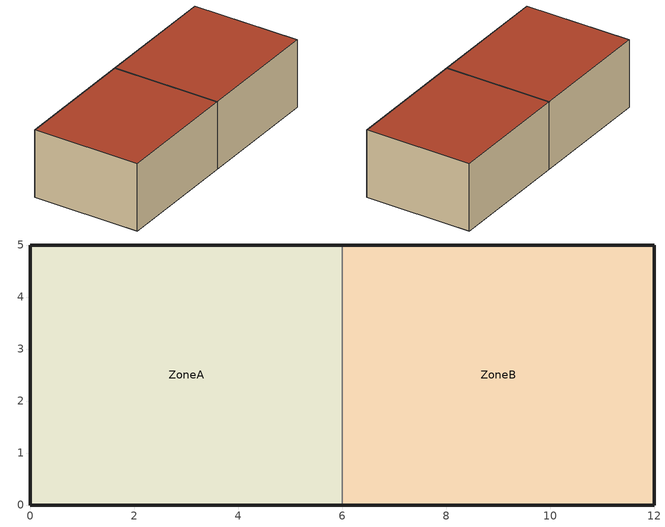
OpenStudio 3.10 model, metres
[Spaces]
ZoneA
 floor ground: 0,0 6,0 6,5 0,5 z0
 wall outside: 6,5 0,5 0,0 6,0 z0:3.2
 wall to ZoneB: 6,0 6,5 z0:3.2
 roof outside: 0,5 6,5 6,0 0,0 z3.2
ZoneB
 floor ground: 6,0 12,0 12,5 6,5 z0
 wall outside: 6,0 12,0 12,5 6,5 z0:3.2
 roof outside: 6,5 12,5 12,0 6,0 z3.2
[BuildingStory]
Ground Story
[Space] Building Story=Ground Story
Name | Thermal Zone
ZoneA | ZoneA Zone
ZoneB | ZoneB Zone
[ThermalZone] Use Ideal Air Loads=No
ZoneA Zone; ZoneB Zone
[Sizing:Zone] Zone Cooling Design Supply Air Temperature Input Method=SupplyAirTemperature; Zone Cooling Design Supply Air Temperature {C}=14; Zone Cooling Design Supply Air Temperature Difference {deltaC}=11.11; Zone Heating Design Supply Air Temperature Input Method=SupplyAirTemperature; Zone Heating Design Supply Air Temperature {C}=40; Zone Heating Design Supply Air Temperature Difference {deltaC}=11.11; Zone Cooling Design Supply Air Humidity Ratio {kg-H2O/kg-air}=0.0085; Zone Heating Design Supply Air Humidity Ratio {kg-H2O/kg-air}=0.008; Cooling Design Air Flow Method=DesignDay; Heating Design Air Flow Method=DesignDay; Account for Dedicated Outdoor Air System=No; Dedicated Outdoor Air System Control Strategy=NeutralSupplyAir; Dedicated Outdoor Air Low Setpoint Temperature for Design {C}=autosize; Dedicated Outdoor Air High Setpoint Temperature for Design {C}=autosize; Zone Load Sizing Method=Sensible Load Only No Latent Load; Zone Latent Cooling Design Supply Air Humidity Ratio Input Method=HumidityRatioDifference; Zone Cooling Design Supply Air Humidity Ratio Difference {kgWater/kgDryAir}=0.005; Zone Latent Heating Design Supply Air Humidity Ratio Input Method=HumidityRatioDifference; Zone Humidification Design Supply Air Humidity Ratio Difference {kgWater/kgDryAir}=0.005; Sizing Option=Coincident
ZoneA Zone; ZoneB Zone
